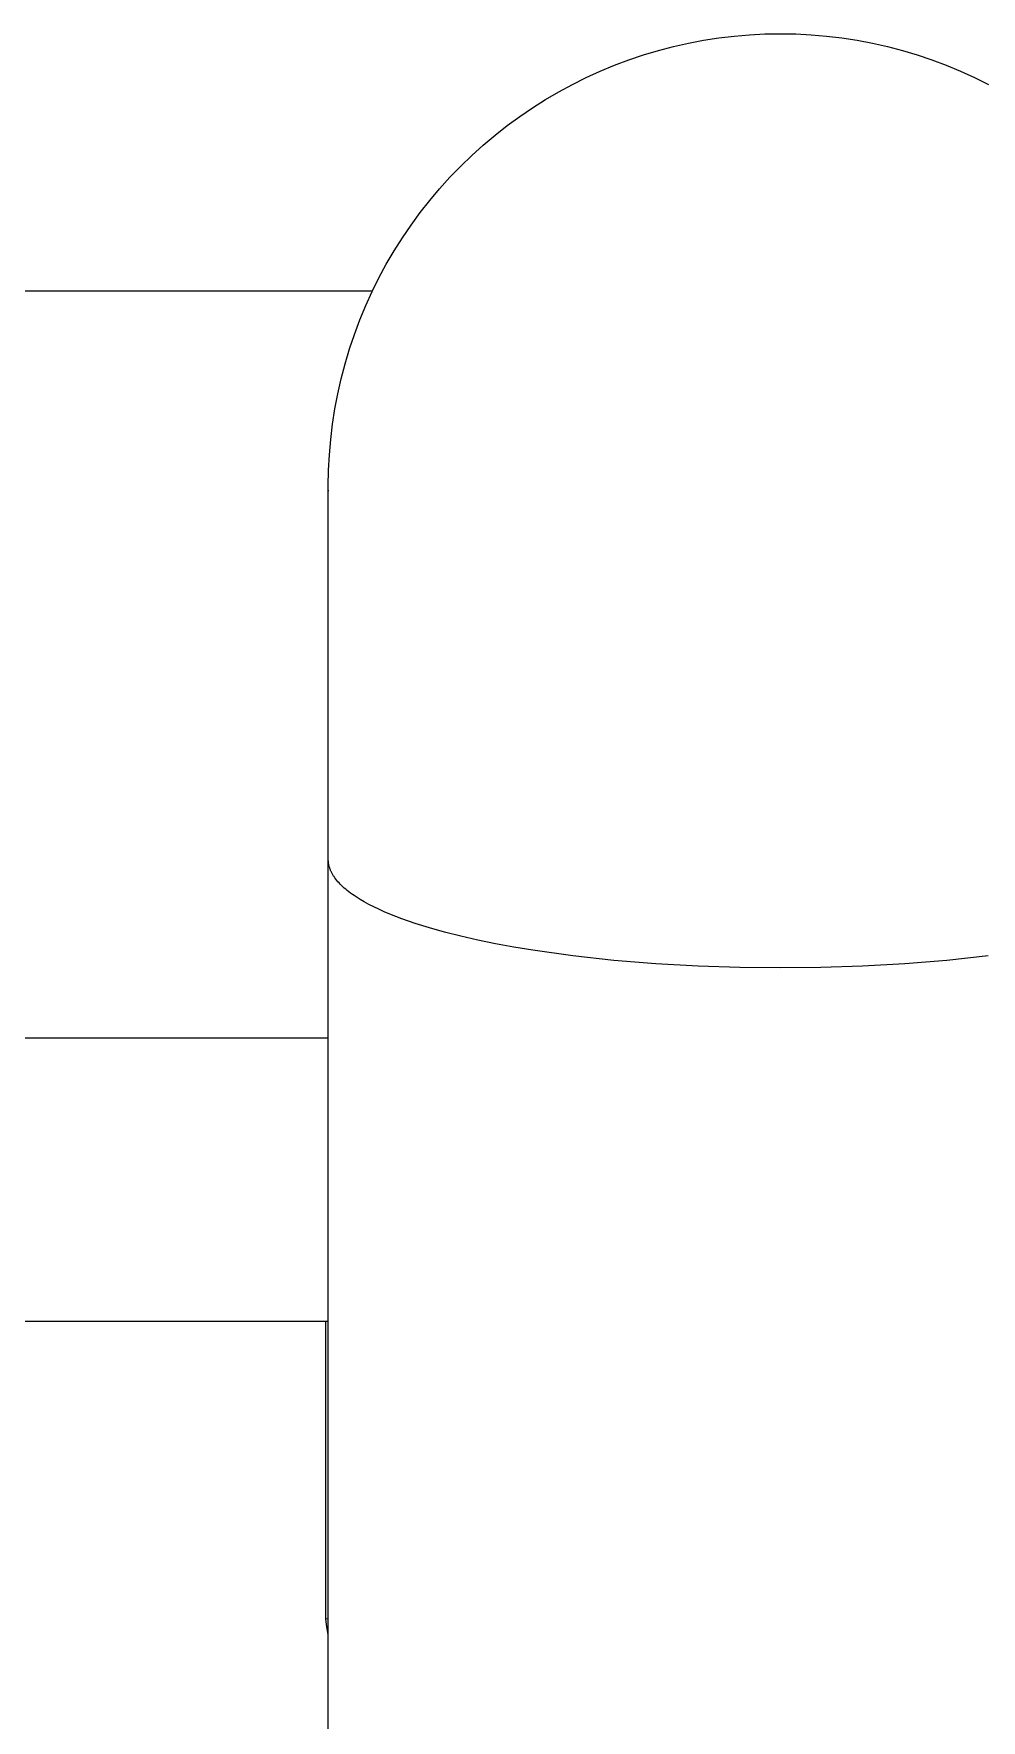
# Model space of a CAD drawing. Header units: millimetres. Extents: x -75 to 3710, y -20 to 2482.
# Drawn here: x 258 to 289.4, y 2286.3 to 2342.2 of the extents above; entities that cross this region are included whole.
import ezdxf

# ---------------------------------------------------------------- set-up
doc = ezdxf.new("R2010")
doc.units = ezdxf.units.MM
doc.layers.add('ZANO_R', color=7, linetype='Continuous', lineweight=0)

msp = doc.modelspace()

# ---------------------------------------------------------------- linework, layer by layer
at = {"layer": 'ZANO_R'}
for p, q in [((278.704, 2341.688), (279.2, 2341.817)), ((279.2, 2341.817), (279.699, 2341.93)), ((279.699, 2341.93), (280.202, 2342.026)), ((280.202, 2342.026), (280.709, 2342.104)), ((280.709, 2342.104), (281.217, 2342.165)), ((281.217, 2342.165), (281.727, 2342.209)), ((281.727, 2342.209), (282.239, 2342.235)), ((282.239, 2342.235), (282.751, 2342.244)), ((282.751, 2342.244), (283.263, 2342.235)), ((283.263, 2342.235), (283.775, 2342.209)), ((283.775, 2342.209), (284.285, 2342.165)), ((284.285, 2342.165), (284.794, 2342.104)), ((284.794, 2342.104), (285.3, 2342.026)), ((285.3, 2342.026), (285.803, 2341.93)), ((285.803, 2341.93), (286.303, 2341.817)), ((286.303, 2341.817), (286.798, 2341.688)), ((277.248, 2341.198), (277.728, 2341.378)), ((277.728, 2341.378), (278.213, 2341.541)), ((278.213, 2341.541), (278.704, 2341.688)), ((286.798, 2341.688), (287.289, 2341.541)), ((287.289, 2341.541), (287.774, 2341.378)), ((287.774, 2341.378), (288.254, 2341.198)), ((275.85, 2340.562), (276.309, 2340.79)), ((276.309, 2340.79), (276.775, 2341.002)), ((276.775, 2341.002), (277.248, 2341.198)), ((288.254, 2341.198), (288.727, 2341.002)), ((288.727, 2341.002), (289.193, 2340.79)), ((289.193, 2340.79), (289.652, 2340.562)), ((274.957, 2340.06), (275.399, 2340.319)), ((275.399, 2340.319), (275.85, 2340.562)), ((274.101, 2339.498), (274.524, 2339.787)), ((274.524, 2339.787), (274.957, 2340.06)), ((273.285, 2338.88), (273.688, 2339.196)), ((273.688, 2339.196), (274.101, 2339.498)), ((272.513, 2338.206), (272.893, 2338.55)), ((272.893, 2338.55), (273.285, 2338.88)), ((272.144, 2337.85), (272.513, 2338.206)), ((271.445, 2337.102), (271.789, 2337.482)), ((271.789, 2337.482), (272.144, 2337.85)), ((271.115, 2336.71), (271.445, 2337.102)), ((270.497, 2335.894), (270.799, 2336.307)), ((270.799, 2336.307), (271.115, 2336.71)), ((270.208, 2335.471), (270.497, 2335.894)), ((269.935, 2335.038), (270.208, 2335.471)), ((269.433, 2334.145), (269.676, 2334.595)), ((269.676, 2334.595), (269.935, 2335.038)), ((269.205, 2333.686), (269.433, 2334.145)), ((247.751, 2333.708), (269.215, 2333.708)), ((268.993, 2333.22), (269.205, 2333.686)), ((268.797, 2332.747), (268.993, 2333.22)), ((268.617, 2332.267), (268.797, 2332.747)), ((268.307, 2331.291), (268.454, 2331.782)), ((268.454, 2331.782), (268.617, 2332.267)), ((268.178, 2330.795), (268.307, 2331.291)), ((268.065, 2330.296), (268.178, 2330.795)), ((267.969, 2329.792), (268.065, 2330.296)), ((267.891, 2329.286), (267.969, 2329.792)), ((267.83, 2328.778), (267.891, 2329.286)), ((267.786, 2328.267), (267.83, 2328.778)), ((267.76, 2327.756), (267.786, 2328.267)), ((267.751, 2327.244), (267.76, 2327.756)), ((267.751, 2314.842), (267.751, 2327.244)), ((267.752, 2327.091), (267.752, 2327.066)), ((267.751, 2314.822), (267.751, 2314.842)), ((267.752, 2314.802), (267.751, 2314.822)), ((267.751, 2151.663), (267.751, 2314.802)), ((267.753, 2314.782), (267.752, 2314.802)), ((267.755, 2314.762), (267.753, 2314.782)), ((267.757, 2314.742), (267.755, 2314.762)), ((267.759, 2314.722), (267.757, 2314.742)), ((267.762, 2314.702), (267.759, 2314.722)), ((267.766, 2314.682), (267.762, 2314.702)), ((267.77, 2314.661), (267.766, 2314.682)), ((267.774, 2314.641), (267.77, 2314.661)), ((267.779, 2314.621), (267.774, 2314.641)), ((267.785, 2314.6), (267.779, 2314.621)), ((267.791, 2314.58), (267.785, 2314.6)), ((267.797, 2314.559), (267.791, 2314.58)), ((267.804, 2314.539), (267.797, 2314.559)), ((267.812, 2314.518), (267.804, 2314.539)), ((267.82, 2314.498), (267.812, 2314.518)), ((267.828, 2314.477), (267.82, 2314.498)), ((267.837, 2314.457), (267.828, 2314.477)), ((267.847, 2314.436), (267.837, 2314.457)), ((267.857, 2314.415), (267.847, 2314.436)), ((267.867, 2314.395), (267.857, 2314.415)), ((267.878, 2314.374), (267.867, 2314.395)), ((267.89, 2314.353), (267.878, 2314.374)), ((267.902, 2314.333), (267.89, 2314.353)), ((267.915, 2314.312), (267.902, 2314.333)), ((267.928, 2314.291), (267.915, 2314.312)), ((267.941, 2314.27), (267.928, 2314.291)), ((267.97, 2314.228), (267.941, 2314.27)), ((268.002, 2314.187), (267.97, 2314.228)), ((268.035, 2314.145), (268.002, 2314.187)), ((268.07, 2314.103), (268.035, 2314.145)), ((268.108, 2314.061), (268.07, 2314.103)), ((268.148, 2314.019), (268.108, 2314.061)), ((268.19, 2313.977), (268.148, 2314.019)), ((268.235, 2313.935), (268.19, 2313.977)), ((268.281, 2313.893), (268.235, 2313.935)), ((268.33, 2313.851), (268.281, 2313.893)), ((268.381, 2313.809), (268.33, 2313.851)), ((268.435, 2313.767), (268.381, 2313.809)), ((268.491, 2313.725), (268.435, 2313.767)), ((268.549, 2313.683), (268.491, 2313.725)), ((268.609, 2313.641), (268.549, 2313.683)), ((268.672, 2313.599), (268.609, 2313.641)), ((268.804, 2313.516), (268.672, 2313.599)), ((268.946, 2313.433), (268.804, 2313.516)), ((269.097, 2313.351), (268.946, 2313.433)), ((269.257, 2313.269), (269.097, 2313.351)), ((269.427, 2313.187), (269.257, 2313.269)), ((269.606, 2313.107), (269.427, 2313.187)), ((269.793, 2313.027), (269.606, 2313.107)), ((269.99, 2312.949), (269.793, 2313.027)), ((270.196, 2312.871), (269.99, 2312.949)), ((270.634, 2312.719), (270.196, 2312.871)), ((271.106, 2312.571), (270.634, 2312.719)), ((271.61, 2312.43), (271.106, 2312.571)), ((272.144, 2312.295), (271.61, 2312.43)), ((272.708, 2312.166), (272.144, 2312.295)), ((273.297, 2312.045), (272.708, 2312.166)), ((273.909, 2311.932), (273.297, 2312.045)), ((274.543, 2311.827), (273.909, 2311.932)), ((275.862, 2311.642), (274.543, 2311.827)), ((277.23, 2311.492), (275.862, 2311.642)), ((289.641, 2311.642), (288.273, 2311.492)), ((278.624, 2311.379), (277.23, 2311.492)), ((280.022, 2311.3), (278.624, 2311.379)), ((281.403, 2311.254), (280.022, 2311.3)), ((282.751, 2311.24), (281.403, 2311.254)), ((284.099, 2311.254), (282.751, 2311.24)), ((285.481, 2311.3), (284.099, 2311.254)), ((286.878, 2311.379), (285.481, 2311.3)), ((288.273, 2311.492), (286.878, 2311.379)), ((267.751, 2308.911), (253.333, 2308.911)), ((267.751, 2299.505), (253.333, 2299.505)), ((267.667, 2289.629), (267.667, 2299.505)), ((267.751, 2289.635), (267.667, 2289.629)), ((267.706, 2289.372), (267.667, 2289.629)), ((267.751, 2289.117), (267.706, 2289.372))]:
    msp.add_line(p, q, dxfattribs=at)

doc.saveas('drawing.dxf')
